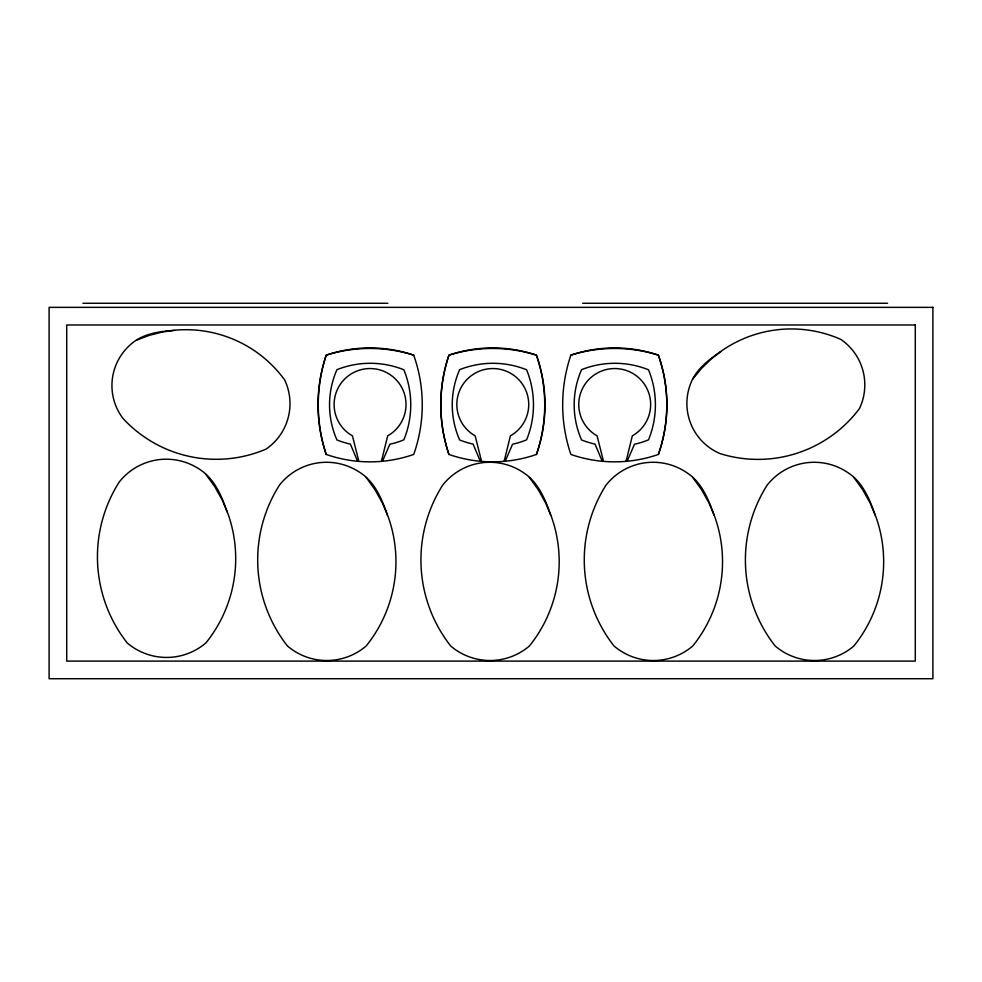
<?xml version="1.0" encoding="UTF-8"?>
<svg xmlns="http://www.w3.org/2000/svg" width="982" height="982" viewBox="0 0 982 982"><rect width="100%" height="100%" fill="white"/><g stroke="black" fill="none" stroke-linecap="round" stroke-linejoin="round"><path stroke-width="1.47" d="M381.617 460.497L387.681 435.848A35.966 35.966 0 0 0 397.698 381.495A35.966 35.966 0 0 0 342.423 381.495A35.966 35.966 0 0 0 352.44 435.848L358.59 460.288A1.473 1.473 0 0 1 357.178 460.288L350.402 444.122A94.1 94.1 0 0 1 336.936 439.973A87.189 87.189 0 0 1 336.936 369.662A90.319 90.319 0 0 1 403.872 369.784A92.664 92.664 0 0 1 403.872 439.826A76.952 76.952 0 0 1 389.829 444.208L382.845 460.411L381.667 460.288M504.343 460.497L510.395 435.848A35.966 35.966 0 0 0 520.411 381.495A35.966 35.966 0 0 0 465.149 381.495A35.966 35.966 0 0 0 475.165 435.848L481.303 460.288A1.473 1.473 0 0 1 479.903 460.288L473.128 444.122A94.1 94.1 0 0 1 459.65 439.973A87.189 87.189 0 0 1 459.65 369.662A90.319 90.319 0 0 1 526.597 369.784A92.664 92.664 0 0 1 526.597 439.826A76.952 76.952 0 0 1 512.555 444.208L505.57 460.411L504.392 460.288M626.27 460.497L632.322 435.848A35.966 35.966 0 0 0 642.338 381.495A35.966 35.966 0 0 0 587.076 381.495A35.966 35.966 0 0 0 597.093 435.848L603.23 460.288A1.473 1.473 0 0 1 601.831 460.288L595.055 444.122A94.1 94.1 0 0 1 581.577 439.973A87.189 87.189 0 0 1 581.577 369.662A90.319 90.319 0 0 1 648.525 369.784A92.664 92.664 0 0 1 648.525 439.826A76.952 76.952 0 0 1 634.482 444.208L627.498 460.411L626.32 460.288M692.715 379.15L701.467 368.459L711.385 358.823L722.31 350.378A122.087 122.087 0 0 1 840.911 339.441A55.164 55.164 0 0 1 859.446 408.61A126.838 126.838 0 0 1 719.953 453.561A54.489 54.489 0 0 1 690.039 385.202C695.011 370.116 708.206 360.099 720.837 351.507M136.437 340.189L149.362 335.316L162.754 331.928L176.453 330.075A122.087 122.087 0 0 1 284.633 379.899A55.164 55.164 0 0 1 266.097 449.081A126.838 126.838 0 0 1 122.824 418.258A54.489 54.489 0 0 1 131.085 344.105C142.942 333.524 159.366 331.45 174.6 330.32M82.918 303.278L387.841 303.278M582.608 303.278L887.532 303.278M853.861 477.412L862.724 489.748L870.126 503.005L875.993 517.011A134.166 134.166 0 0 1 853.861 646.009A60.614 60.614 0 0 1 775.166 646.009A139.383 139.383 0 0 1 767.138 485.169A59.877 59.877 0 0 1 848.202 472.845C862.797 482.42 869.671 499.273 875.195 515.12M692.74 477.412L701.59 489.748L709.004 503.005L714.859 517.011A134.166 134.166 0 0 1 692.74 646.009A60.614 60.614 0 0 1 614.032 646.009A139.383 139.383 0 0 1 606.004 485.169A59.877 59.877 0 0 1 687.069 472.845C701.664 482.42 708.55 499.273 714.074 515.12M529.396 477.412L538.259 489.748L545.661 503.005L551.528 517.011A134.166 134.166 0 0 1 529.396 646.009A60.614 60.614 0 0 1 450.701 646.009A139.383 139.383 0 0 1 442.673 485.169A59.877 59.877 0 0 1 523.737 472.845C538.332 482.42 545.206 499.273 550.73 515.12M366.151 477.412L375.014 489.748L382.415 503.005L388.283 517.011A134.166 134.166 0 0 1 366.151 646.009A60.614 60.614 0 0 1 287.456 646.009A139.383 139.383 0 0 1 279.428 485.169A59.877 59.877 0 0 1 360.492 472.845C375.087 482.42 381.961 499.273 387.485 515.12M205.901 474.331L214.763 486.667L222.165 499.924L228.033 513.93A134.166 134.166 0 0 1 205.901 642.928A60.614 60.614 0 0 1 127.206 642.928A139.383 139.383 0 0 1 119.178 482.088A59.877 59.877 0 0 1 200.242 469.764C214.837 479.339 221.711 496.192 227.235 512.039M413.704 355.153A148.466 148.466 0 0 1 413.704 454.445A132.975 132.975 0 0 1 326.22 454.445A158.716 158.716 0 0 1 326.22 355.153A146.22 146.22 0 0 1 413.704 355.153A136.032 136.032 0 0 0 326.22 355.153A154.493 154.493 0 0 0 326.22 454.445M536.43 454.445A132.975 132.975 0 0 1 448.946 454.445A156.58 156.58 0 0 1 448.946 355.153A146.22 146.22 0 0 1 536.43 355.153A148.466 148.466 0 0 1 536.43 454.445A152.505 152.505 0 0 0 536.43 355.153A136.032 136.032 0 0 0 448.946 355.153A154.493 154.493 0 0 0 448.946 454.445M570.873 355.153A154.493 154.493 0 0 0 570.873 454.445A132.975 132.975 0 0 0 658.357 454.445A150.455 150.455 0 0 0 658.357 355.153A146.22 146.22 0 0 0 570.873 355.153A136.032 136.032 0 0 1 658.357 355.153A148.466 148.466 0 0 1 658.357 454.445M932.9 307.354L49.1 307.354L49.1 678.722L932.9 678.722L932.9 307.354M915.285 324.981L66.715 324.981L66.715 661.107L915.285 661.107L915.285 324.981"/></g></svg>
